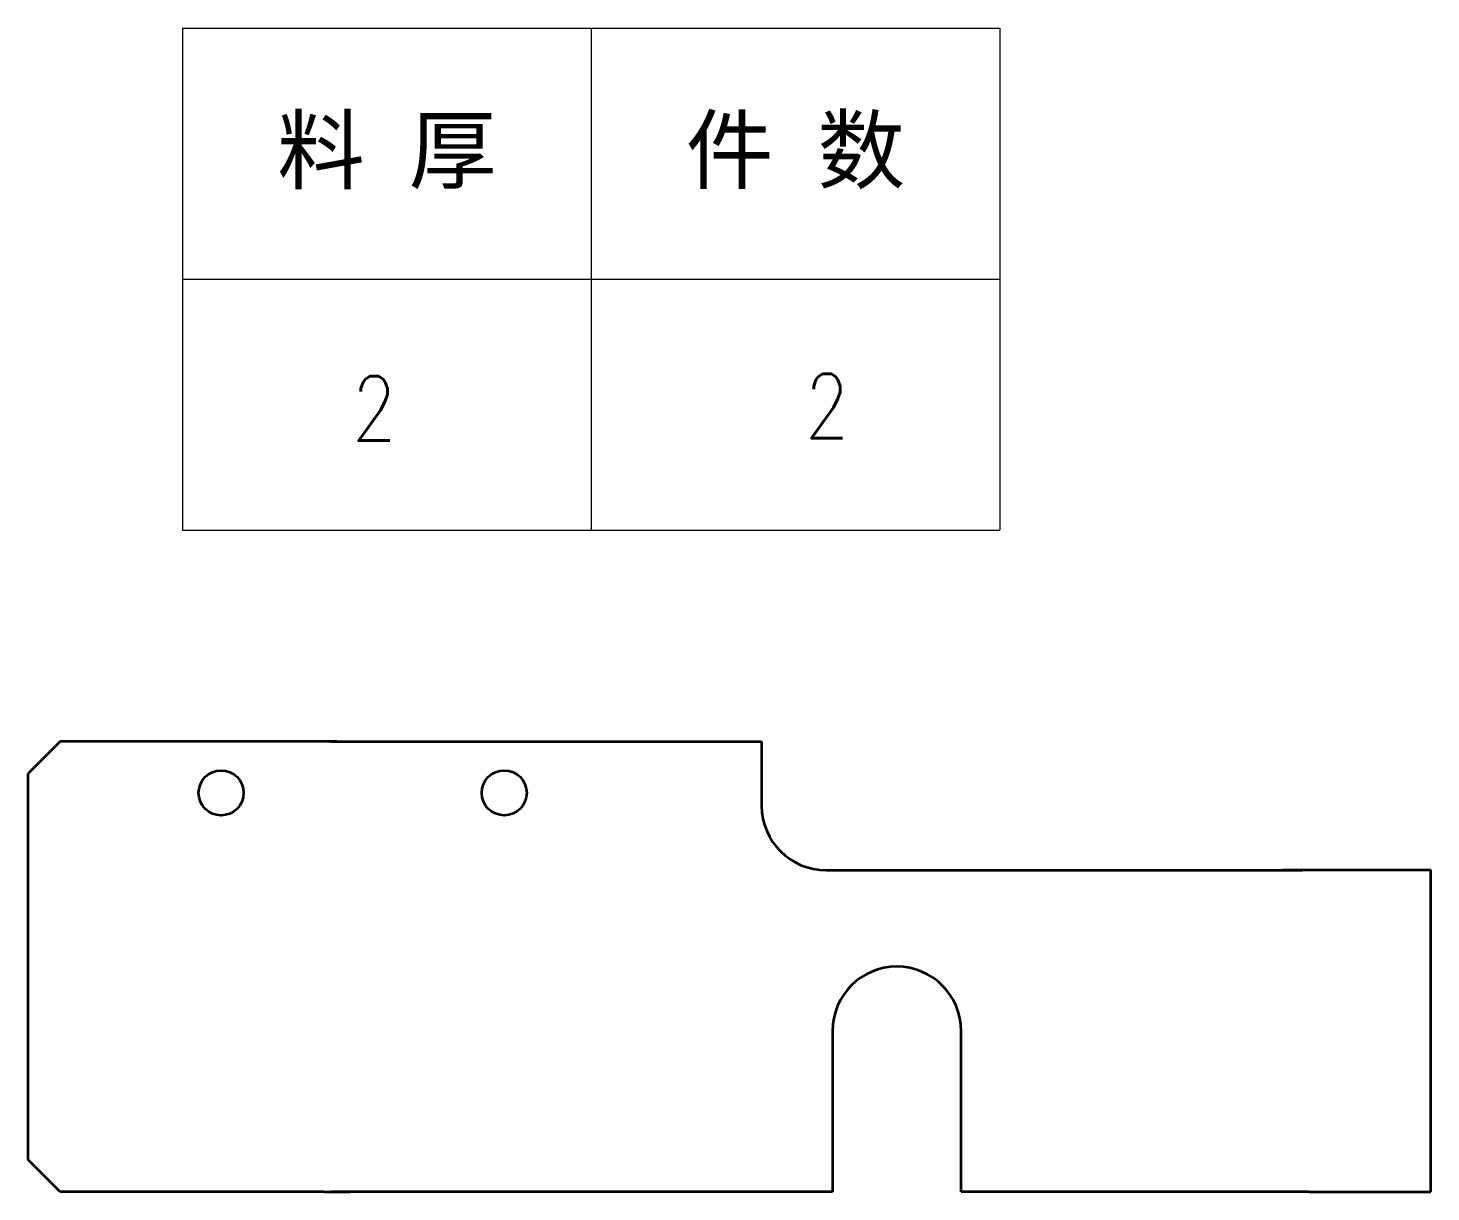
# Model space of a CAD drawing. Header units: millimetres. Extents: x 1333 to 359964, y -52803 to -5704.
# Drawn here: x 176317.5 to 176535.5, y -26023.8 to -25842.9 of the extents above; entities that cross this region are included whole.
import ezdxf
from ezdxf.enums import TextEntityAlignment as Align

# ---------------------------------------------------------------- set-up
doc = ezdxf.new("R2010")
doc.units = ezdxf.units.MM
doc.header["$LTSCALE"] = 0.5
doc.linetypes.add('AM_ISO02W050x2', pattern=[3.75, 3, -0.75])
doc.linetypes.add('DASHED', pattern=[15, 12, -3])
for name, color, linetype, lineweight in [('标注线', 3, 'Continuous', 18), ('粗实线', 7, 'Continuous', 35), ('虚线', 1, 'AM_ISO02W050x2', 18)]:
    doc.layers.add(name, color=color, linetype=linetype, lineweight=lineweight)
doc.styles.add('DIM', font='romans.shx', dxfattribs={"width": 0.8, "bigfont": 'bigfont.shx'})
doc.styles.get("Standard").update_dxf_attribs({"font": 'simplex.shx'})

# ---------------------------------------------------------------- blocks, each defined once
blk = doc.blocks.new('*T481')
at = {"color": 0, "linetype": 'ByBlock', "lineweight": -2, "transparency": 16777216}
for p, q in [((0, 0), (127, 0)), ((0, 0), (0, -78)), ((63.5, 0), (63.5, -78)), ((127, 0), (127, -78)), ((0, -39), (127, -39)), ((0, -78), (127, -78))]:
    blk.add_line(p, q, dxfattribs=at)
at = {"color": 0, "transparency": 16777216, "char_height": 10, "width": 60.5, "attachment_point": 5}
for s, insert in [('{\\fSimSun|b0|i0|c134|p2;料 厚}', (31.75, -19.5)), ('{\\fSimSun|b0|i0|c134|p2;件 数}', (95.25, -19.5))]:
    blk.add_mtext(s, dxfattribs=dict(at, insert=insert))
blk = doc.blocks.new('拆图参数')
blk.add_blockref('*T481', (-63.5, 78))
at = {"style": 'DIM', "width": 0.8}
blk.add_attdef('1', text='', height=10, dxfattribs=at).set_placement((36.65, 19.27), align=Align.MIDDLE_CENTER)
blk.add_attdef('6', text='', height=10, dxfattribs=at).set_placement((-37.13, 18.91), align=Align.MIDDLE_LEFT)

msp = doc.modelspace()

# ---------------------------------------------------------------- linework, layer by layer
at = {"layer": '粗实线', "lineweight": 35, "ltscale": 0.176777}
for p, q in [((176322.509, -25953.766), (176317.509, -25958.766)), ((176322.509, -26023.766), (176317.509, -26018.766))]:
    msp.add_line(p, q, dxfattribs=at)
at = {"layer": '粗实线', "lineweight": 35}
for p, q in [((176363.509, -25953.766), (176322.509, -25953.766)), ((176368.505, -25953.763), (176431.505, -25953.759)), ((176317.509, -26018.766), (176317.509, -25958.766)), ((176441.506, -25973.758), (176511.506, -25973.754)), ((176535.509, -26023.742), (176535.509, -25973.742)), ((176442.507, -25998.758), (176442.509, -26023.758)), ((176462.509, -26023.757), (176462.507, -25998.757)), ((176344.509, -26023.766), (176322.509, -26023.766)), ((176442.509, -26023.758), (176368.509, -26023.763)), ((176511.509, -26023.754), (176462.509, -26023.757))]:
    msp.add_line(p, q, dxfattribs=at)
at = {"layer": '粗实线', "lineweight": 35, "ltscale": 0.05}
for p, q in [((176365.509, -25953.766), (176363.509, -25953.766)), ((176365.509, -25953.762), (176367.509, -25953.762))]:
    msp.add_line(p, q, dxfattribs=at)
at = {"layer": '粗实线', "lineweight": 35, "ltscale": 0.1}
for p, q in [((176364.505, -25953.763), (176368.505, -25953.763)), ((176511.506, -25973.754), (176515.506, -25973.754)), ((176512.509, -25973.742), (176516.509, -25973.742)), ((176363.509, -26023.757), (176367.509, -26023.757)), ((176368.509, -26023.763), (176364.509, -26023.763)), ((176515.509, -26023.754), (176511.509, -26023.754)), ((176516.509, -26023.742), (176512.509, -26023.742))]:
    msp.add_line(p, q, dxfattribs=at)
at = {"layer": '粗实线', "lineweight": 35, "ltscale": 0.25}
msp.add_line((176431.505, -25953.759), (176431.505, -25963.759), dxfattribs=at)
at = {"layer": '粗实线', "lineweight": 35, "ltscale": 0.475}
for p, q in [((176516.509, -25973.742), (176535.509, -25973.742)), ((176363.509, -26023.757), (176344.509, -26023.757)), ((176516.509, -26023.742), (176535.509, -26023.742))]:
    msp.add_line(p, q, dxfattribs=at)
at = {"layer": '粗实线', "lineweight": 35}
for centre in [(176347.509, -25961.766), (176391.505, -25961.761)]:
    msp.add_circle(centre, 3.5, dxfattribs=at)
for centre, start, end in [((176441.505, -25963.758), 180.00345, 270.00345), ((176452.507, -25998.758), 0.00345, 180.00345)]:
    msp.add_arc(centre, 10, start, end, dxfattribs=at)
at = {"layer": '虚线', "linetype": 'DASHED', "lineweight": 13, "ltscale": 2.61049e-05}
msp.add_line((176514.509, -25973.742), (176514.509, -25973.743), dxfattribs=at)
at = {"layer": '虚线', "linetype": 'DASHED', "lineweight": 13, "ltscale": 7.37361e-05}
for p, q in [((176367.509, -26023.757), (176367.509, -26023.76)), ((176512.509, -26023.742), (176512.509, -26023.745))]:
    msp.add_line(p, q, dxfattribs=at)
at = {"layer": '虚线', "linetype": 'DASHED', "lineweight": 13, "ltscale": 0.000111357}
for p, q in [((176367.509, -26023.761), (176367.509, -26023.766)), ((176512.509, -26023.746), (176512.509, -26023.751))]:
    msp.add_line(p, q, dxfattribs=at)

# ---------------------------------------------------------------- block references
at = {"layer": '标注线'}
msp.add_blockref('拆图参数', (176405.003, -25920.925), dxfattribs=at).add_auto_attribs({'1': '2', '6': '2'})

doc.saveas('drawing.dxf')
